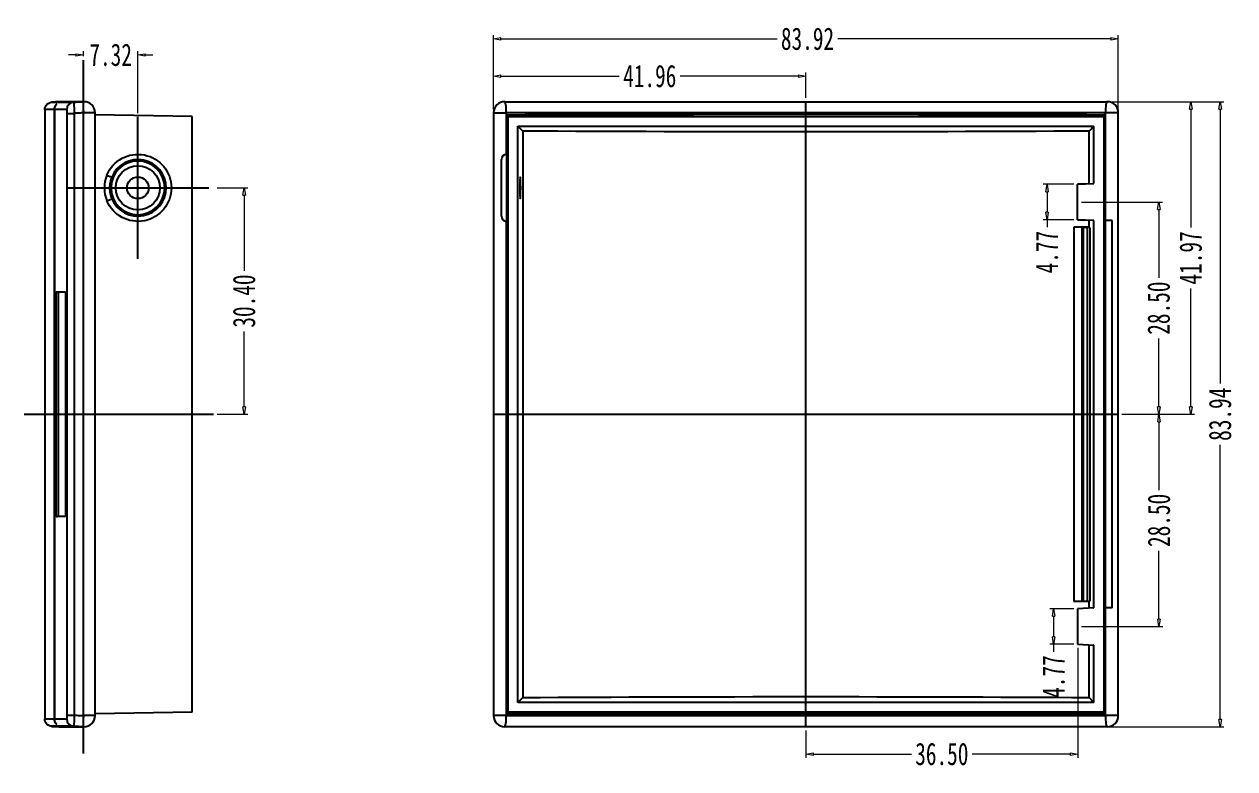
# Model space of a CAD drawing. Header units: inches. Extents: x -185 to 575, y 21239 to 21526.
# Drawn here: x -50.1 to 112.5, y 21292.8 to 21392.8 of the extents above; entities that cross this region are included whole.
import ezdxf
from ezdxf.lldxf.tags import DXFTag

# ---------------------------------------------------------------- set-up
doc = ezdxf.new("R2010")
doc.units = ezdxf.units.IN
doc.header["$MEASUREMENT"] = 0
doc.layers.add('1', color=7, linetype='Continuous')
doc.styles.get("Standard").update_dxf_attribs({"font": 'SimSun.ttf', "width": 0.7})
tags = doc.linetypes.add('CENTER', pattern=[2, 1.25, -0.25, 0.25, -0.25]).pattern_tags.tags
tags[10:11] = [DXFTag(74, 4), DXFTag(75, 0), DXFTag(340, '0'), DXFTag(46, 0.0), DXFTag(50, 0.0), DXFTag(44, 0.0), DXFTag(45, 0.0)]
tags[8:9] = [DXFTag(74, 4), DXFTag(75, 0), DXFTag(340, '0'), DXFTag(46, 0.0), DXFTag(50, 0.0), DXFTag(44, 0.0), DXFTag(45, 0.0)]
tags[6:7] = [DXFTag(74, 4), DXFTag(75, 0), DXFTag(340, '0'), DXFTag(46, 0.0), DXFTag(50, 0.0), DXFTag(44, 0.0), DXFTag(45, 0.0)]
tags[4:5] = [DXFTag(74, 4), DXFTag(75, 0), DXFTag(340, '0'), DXFTag(46, 0.0), DXFTag(50, 0.0), DXFTag(44, 0.0), DXFTag(45, 0.0)]
doc.dimstyles.new('3', dxfattribs={"dimtxt": 3, "dimasz": 1, "dimexe": 0.5, "dimexo": 0.5, "dimgap": 0.5, "dimtad": 0, "dimzin": 0, "dimdsep": 46, "dimtxsty": 'Standard', "dimblk": 'CLOSEDBLANK', "dimcen": 0, "dimclrd": 5, "dimclre": 5, "dimazin": 0, "dimtfac": 1, "dimtofl": 0, "dimtmove": 0, "dimatfit": 3, "dimldrblk": 'CLOSEDBLANK', "dimfxl": 0, "dimtolj": 1, "dimtzin": 0, "dimlwd": 9, "dimlwe": 9, "dimarcsym": 0})

# ---------------------------------------------------------------- blocks, each defined once
blk = doc.blocks.new('_ClosedBlank')
at = {"color": 0, "linetype": 'ByBlock', "lineweight": -2}
for p, q in [((-1, 0.17), (0, 0)), ((-1, 0.17), (-1, -0.17)), ((0, 0), (-1, -0.17))]:
    blk.add_line(p, q, dxfattribs=at)
blk = doc.blocks.new('*D400')
at = {"color": 5, "lineweight": 9}
for p, q in [((12.92, 21381.38), (12.92, 21391.32)), ((13.92, 21390.82), (51.02, 21390.82)), ((95.83, 21390.82), (59.17, 21390.82)), ((96.83, 21381.38), (96.83, 21391.32))]:
    blk.add_line(p, q, dxfattribs=at)
at = {"layer": 'Defpoints', "color": 0}
for p in [(96.83, 21390.82), (12.92, 21380.88), (96.83, 21380.88)]:
    blk.add_point(p, dxfattribs=at)
at = {"color": 5, "lineweight": 9, "rotation": 180}
blk.add_blockref('_ClosedBlank', (12.92, 21390.82), dxfattribs=at)
at = {"color": 5, "lineweight": 9}
blk.add_blockref('_ClosedBlank', (96.83, 21390.82), dxfattribs=at)
at = {"color": 0, "insert": (55.09, 21390.82), "char_height": 3, "attachment_point": 5}
blk.add_mtext('\\A1;83.92', dxfattribs=at)
blk = doc.blocks.new('*D401')
at = {"color": 5, "lineweight": 9}
for p, q in [((95.67, 21382.38), (111.01, 21382.38)), ((110.51, 21381.38), (110.51, 21344.53)), ((110.51, 21299.44), (110.51, 21336.29)), ((95.67, 21298.44), (111.01, 21298.44))]:
    blk.add_line(p, q, dxfattribs=at)
at = {"layer": 'Defpoints', "color": 0}
for p in [(95.17, 21382.38), (95.17, 21298.44), (110.51, 21298.44)]:
    blk.add_point(p, dxfattribs=at)
at = {"color": 5, "lineweight": 9}
for p, rotation in [((110.51, 21382.38), 90), ((110.51, 21298.44), 270)]:
    blk.add_blockref('_ClosedBlank', p, dxfattribs=dict(at, rotation=rotation))
at = {"color": 0, "insert": (110.51, 21340.41), "char_height": 3, "attachment_point": 5, "rotation": 90}
blk.add_mtext('\\A1;83.94', dxfattribs=at)
blk = doc.blocks.new('*D402')
at = {"color": 5, "lineweight": 9}
for p, q in [((91.88, 21368.91), (102.77, 21368.91)), ((102.27, 21367.91), (102.27, 21358.74)), ((102.27, 21341.41), (102.27, 21350.58)), ((97.33, 21340.41), (102.77, 21340.41))]:
    blk.add_line(p, q, dxfattribs=at)
at = {"layer": 'Defpoints', "color": 0}
for p in [(91.38, 21368.91), (96.83, 21340.41), (102.27, 21340.41)]:
    blk.add_point(p, dxfattribs=at)
at = {"color": 5, "lineweight": 9}
for p, rotation in [((102.27, 21368.91), 90), ((102.27, 21340.41), 270)]:
    blk.add_blockref('_ClosedBlank', p, dxfattribs=dict(at, rotation=rotation))
at = {"color": 0, "insert": (102.27, 21354.66), "char_height": 3, "attachment_point": 5, "rotation": 90}
blk.add_mtext('\\A1;28.50', dxfattribs=at)
blk = doc.blocks.new('*D403')
at = {"color": 5, "lineweight": 9}
for p, q in [((97.33, 21340.41), (102.8, 21340.41)), ((102.3, 21339.41), (102.3, 21330.24)), ((102.3, 21312.91), (102.3, 21322.08)), ((91.88, 21311.91), (102.8, 21311.91))]:
    blk.add_line(p, q, dxfattribs=at)
at = {"layer": 'Defpoints', "color": 0}
for p in [(96.83, 21340.41), (91.38, 21311.91), (102.3, 21311.91)]:
    blk.add_point(p, dxfattribs=at)
at = {"color": 5, "lineweight": 9}
for p, rotation in [((102.3, 21340.41), 90), ((102.3, 21311.91), 270)]:
    blk.add_blockref('_ClosedBlank', p, dxfattribs=dict(at, rotation=rotation))
at = {"color": 0, "insert": (102.3, 21326.16), "char_height": 3, "attachment_point": 5, "rotation": 90}
blk.add_mtext('\\A1;28.50', dxfattribs=at)
blk = doc.blocks.new('*D404')
at = {"color": 5, "lineweight": 9}
for p, q in [((90.88, 21371.3), (86.76, 21371.3)), ((87.26, 21370.3), (87.26, 21367.53)), ((90.88, 21366.53), (86.76, 21366.53)), ((87.26, 21366.53), (87.26, 21365.53))]:
    blk.add_line(p, q, dxfattribs=at)
at = {"layer": 'Defpoints', "color": 0}
for p in [(91.38, 21371.3), (87.26, 21366.53), (91.38, 21366.53)]:
    blk.add_point(p, dxfattribs=at)
at = {"color": 5, "lineweight": 9}
for p, rotation in [((87.26, 21371.3), 90), ((87.26, 21366.53), 270)]:
    blk.add_blockref('_ClosedBlank', p, dxfattribs=dict(at, rotation=rotation))
at = {"color": 0, "insert": (87.26, 21362.18), "char_height": 3, "attachment_point": 5, "rotation": 90}
blk.add_mtext('\\A1;4.77', dxfattribs=at)
blk = doc.blocks.new('*D405')
at = {"color": 5, "lineweight": 9}
for p, q in [((90.88, 21314.3), (87.65, 21314.3)), ((88.15, 21313.3), (88.15, 21310.53)), ((90.88, 21309.53), (87.65, 21309.53)), ((88.15, 21309.53), (88.15, 21308.53))]:
    blk.add_line(p, q, dxfattribs=at)
at = {"layer": 'Defpoints', "color": 0}
for p in [(91.38, 21314.3), (88.15, 21309.53), (91.38, 21309.53)]:
    blk.add_point(p, dxfattribs=at)
at = {"color": 5, "lineweight": 9}
for p, rotation in [((88.15, 21314.3), 90), ((88.15, 21309.53), 270)]:
    blk.add_blockref('_ClosedBlank', p, dxfattribs=dict(at, rotation=rotation))
at = {"color": 0, "insert": (88.15, 21305.18), "char_height": 3, "attachment_point": 5, "rotation": 90}
blk.add_mtext('\\A1;4.77', dxfattribs=at)
blk = doc.blocks.new('*D406')
at = {"color": 5, "lineweight": 9}
for p, q in [((91.38, 21309.03), (91.38, 21294.28)), ((54.88, 21297.94), (54.88, 21294.28)), ((55.88, 21294.78), (69.06, 21294.78)), ((90.38, 21294.78), (77.2, 21294.78))]:
    blk.add_line(p, q, dxfattribs=at)
at = {"layer": 'Defpoints', "color": 0}
for p in [(91.38, 21309.53), (54.88, 21298.44), (91.38, 21294.78)]:
    blk.add_point(p, dxfattribs=at)
at = {"color": 5, "lineweight": 9, "rotation": 180}
blk.add_blockref('_ClosedBlank', (54.88, 21294.78), dxfattribs=at)
at = {"color": 5, "lineweight": 9}
blk.add_blockref('_ClosedBlank', (91.38, 21294.78), dxfattribs=at)
at = {"color": 0, "insert": (73.13, 21294.78), "char_height": 3, "attachment_point": 5}
blk.add_mtext('\\A1;36.50', dxfattribs=at)
blk = doc.blocks.new('*D419')
at = {"color": 5, "lineweight": 9}
for p, q in [((-24.2, 21370.81), (-20.08, 21370.81)), ((-20.58, 21369.81), (-20.58, 21359.68)), ((-20.58, 21341.41), (-20.58, 21351.54)), ((-24.2, 21340.41), (-20.08, 21340.41))]:
    blk.add_line(p, q, dxfattribs=at)
at = {"layer": 'Defpoints', "color": 0}
for p in [(-24.7, 21370.81), (-20.58, 21370.81), (-24.7, 21340.41)]:
    blk.add_point(p, dxfattribs=at)
at = {"color": 5, "lineweight": 9}
for p, rotation in [((-20.58, 21370.81), 90), ((-20.58, 21340.41), 270)]:
    blk.add_blockref('_ClosedBlank', p, dxfattribs=dict(at, rotation=rotation))
at = {"color": 0, "insert": (-20.58, 21355.61), "char_height": 3, "attachment_point": 5, "rotation": 90}
blk.add_mtext('\\A1;30.40', dxfattribs=at)
blk = doc.blocks.new('*D420')
at = {"color": 5, "lineweight": 9}
for p, q in [((-43.17, 21388.66), (-44.17, 21388.66)), ((-42.17, 21388.48), (-42.17, 21389.16)), ((-34.86, 21380.84), (-34.86, 21389.16)), ((-33.86, 21388.66), (-32.86, 21388.66))]:
    blk.add_line(p, q, dxfattribs=at)
at = {"layer": 'Defpoints', "color": 0}
for p in [(-42.17, 21388.66), (-42.17, 21387.98), (-34.86, 21380.34)]:
    blk.add_point(p, dxfattribs=at)
at = {"color": 5, "lineweight": 9}
blk.add_blockref('_ClosedBlank', (-42.17, 21388.66), dxfattribs=at)
at = {"color": 5, "lineweight": 9, "rotation": 180}
blk.add_blockref('_ClosedBlank', (-34.86, 21388.66), dxfattribs=at)
at = {"color": 0, "insert": (-38.51, 21388.66), "char_height": 3, "attachment_point": 5}
blk.add_mtext('\\A1;7.32', dxfattribs=at)
blk = doc.blocks.new('*D493')
at = {"color": 5, "lineweight": 9}
for p, q in [((12.92, 21381.38), (12.92, 21386.31)), ((13.92, 21385.81), (29.8, 21385.81)), ((53.88, 21385.81), (38, 21385.81)), ((54.88, 21382.88), (54.88, 21386.31))]:
    blk.add_line(p, q, dxfattribs=at)
at = {"layer": 'Defpoints', "color": 0}
for p in [(12.92, 21385.81), (54.88, 21382.38), (12.92, 21380.88)]:
    blk.add_point(p, dxfattribs=at)
at = {"color": 5, "lineweight": 9, "rotation": 180}
blk.add_blockref('_ClosedBlank', (12.92, 21385.81), dxfattribs=at)
at = {"color": 5, "lineweight": 9}
blk.add_blockref('_ClosedBlank', (54.88, 21385.81), dxfattribs=at)
at = {"color": 0, "insert": (33.9, 21385.81), "char_height": 3, "attachment_point": 5}
blk.add_mtext('\\A1;41.96', dxfattribs=at)
blk = doc.blocks.new('*D494')
at = {"color": 5, "lineweight": 9}
for p, q in [((95.57, 21382.38), (107.07, 21382.38)), ((106.57, 21381.38), (106.57, 21365.49)), ((106.57, 21341.41), (106.57, 21357.3)), ((97.33, 21340.41), (107.07, 21340.41))]:
    blk.add_line(p, q, dxfattribs=at)
at = {"layer": 'Defpoints', "color": 0}
for p in [(95.07, 21382.38), (106.57, 21382.38), (96.83, 21340.41)]:
    blk.add_point(p, dxfattribs=at)
at = {"color": 5, "lineweight": 9}
for p, rotation in [((106.57, 21382.38), 90), ((106.57, 21340.41), 270)]:
    blk.add_blockref('_ClosedBlank', p, dxfattribs=dict(at, rotation=rotation))
at = {"color": 0, "insert": (106.57, 21361.4), "char_height": 3, "attachment_point": 5, "rotation": 90}
blk.add_mtext('\\A1;41.97', dxfattribs=at)

msp = doc.modelspace()

# ---------------------------------------------------------------- linework, layer by layer
at = {"layer": '1', "color": 1, "linetype": 'CENTER', "ltscale": 8.526132}
for p, q in [((-42.173, 21294.876), (-42.173, 21387.976)), ((54.876, 21298.44), (54.876, 21382.383)), ((-50.121, 21340.411), (-24.697, 21340.411)), ((12.916, 21340.411), (96.835, 21340.411))]:
    msp.add_line(p, q, dxfattribs=at)
at = {"layer": '1', "color": 252}
for p, q in [((-45.057, 21382.383), (-45.059, 21382.383)), ((-47.357, 21381.316), (-47.357, 21299.507)), ((-46.112, 21381.315), (-46.112, 21299.507)), ((-46.05, 21381.315), (-46.05, 21299.507)), ((-45.81, 21382.028), (-45.81, 21381.963)), ((-44.333, 21300.004), (-44.333, 21380.819)), ((-44.333, 21380.819), (-43.396, 21380.819)), ((-43.396, 21380.819), (-43.396, 21300.004)), ((-40.594, 21380.883), (-42.173, 21380.883)), ((-42.173, 21299.94), (-42.173, 21380.883)), ((-40.594, 21299.94), (-40.594, 21380.883)), ((-27.557, 21380.411), (-40.594, 21380.639)), ((12.916, 21380.883), (14.635, 21380.883)), ((12.916, 21380.883), (12.916, 21299.94)), ((14.635, 21380.883), (14.635, 21375.309)), ((14.876, 21380.411), (14.648, 21380.639)), ((14.648, 21380.639), (14.648, 21375.31)), ((94.876, 21380.411), (95.103, 21380.639)), ((95.103, 21366.411), (95.103, 21380.639)), ((96.835, 21380.883), (95.116, 21380.883)), ((95.116, 21366.411), (95.116, 21380.883)), ((96.835, 21299.94), (96.835, 21380.883)), ((-27.557, 21300.411), (-27.557, 21380.411)), ((14.876, 21380.411), (94.876, 21380.411)), ((14.876, 21300.411), (14.876, 21380.411)), ((16.184, 21379.103), (93.567, 21379.103)), ((16.184, 21301.72), (16.184, 21379.103)), ((16.184, 21379.103), (16.847, 21378.439)), ((93.567, 21379.103), (92.904, 21378.439)), ((93.567, 21371.411), (93.567, 21379.103)), ((94.876, 21380.411), (94.876, 21300.411)), ((16.847, 21378.439), (16.847, 21302.383)), ((92.904, 21371.38), (92.904, 21378.439)), ((13.976, 21367.011), (13.976, 21374.611)), ((14.676, 21375.311), (14.676, 21366.311)), ((14.748, 21375.311), (14.676, 21375.311)), ((-39.015, 21372.532), (-38.368, 21372.264)), ((91.376, 21371.296), (93.567, 21371.411)), ((92.102, 21371.338), (91.376, 21371.298)), ((91.376, 21371.298), (91.376, 21371.296)), ((91.376, 21366.526), (91.376, 21371.296)), ((92.102, 21371.338), (93.501, 21371.411)), ((93.567, 21371.411), (93.501, 21371.411)), ((-39.015, 21369.091), (-38.368, 21369.358)), ((14.635, 21366.312), (14.635, 21299.94)), ((14.648, 21366.312), (14.648, 21300.183)), ((14.676, 21366.311), (14.748, 21366.311)), ((91.376, 21366.525), (91.376, 21366.526)), ((93.567, 21366.412), (91.376, 21366.526)), ((91.376, 21366.525), (92.102, 21366.485)), ((93.501, 21366.412), (92.102, 21366.485)), ((92.904, 21365.54), (92.904, 21366.443)), ((93.501, 21366.412), (93.567, 21366.412)), ((93.567, 21314.411), (93.567, 21366.412)), ((96.012, 21366.411), (95.093, 21366.411)), ((95.093, 21314.411), (95.093, 21366.411)), ((96.012, 21314.411), (96.012, 21366.411)), ((90.875, 21365.541), (90.875, 21315.281)), ((92.864, 21365.541), (90.875, 21365.541)), ((91.919, 21365.53), (91.919, 21315.293)), ((91.919, 21365.53), (92.65, 21365.53)), ((92.144, 21315.293), (92.144, 21365.53)), ((92.153, 21315.293), (92.153, 21365.53)), ((92.65, 21365.541), (92.65, 21365.53)), ((92.65, 21365.53), (92.65, 21315.293)), ((93.059, 21365.411), (92.904, 21365.54)), ((93.059, 21315.411), (93.059, 21365.411)), ((-45.844, 21326.685), (-45.844, 21356.838)), ((-45.541, 21356.811), (-45.541, 21326.711)), ((-44.596, 21356.838), (-44.596, 21326.685)), ((92.864, 21315.281), (90.875, 21315.281)), ((93.567, 21314.411), (91.376, 21314.296)), ((92.102, 21314.338), (91.376, 21314.298)), ((91.376, 21314.298), (91.376, 21314.296)), ((91.376, 21314.296), (91.376, 21309.526)), ((91.919, 21315.293), (92.65, 21315.293)), ((93.501, 21314.411), (92.102, 21314.338)), ((92.65, 21315.293), (92.65, 21315.281)), ((93.059, 21315.411), (92.904, 21315.283)), ((92.904, 21314.38), (92.904, 21315.283)), ((93.501, 21314.411), (93.567, 21314.411)), ((96.012, 21314.411), (95.093, 21314.411)), ((95.103, 21300.183), (95.103, 21314.411)), ((95.116, 21299.94), (95.116, 21314.411)), ((91.376, 21309.526), (93.567, 21309.411)), ((91.376, 21309.525), (91.376, 21309.526)), ((91.376, 21309.525), (92.102, 21309.485)), ((92.102, 21309.485), (93.501, 21309.411)), ((92.904, 21302.383), (92.904, 21309.443)), ((93.567, 21309.411), (93.501, 21309.411)), ((93.567, 21301.72), (93.567, 21309.411)), ((16.184, 21301.72), (16.847, 21302.383)), ((93.567, 21301.72), (16.184, 21301.72)), ((93.567, 21301.72), (92.904, 21302.383)), ((-44.333, 21300.004), (-43.396, 21300.004)), ((-40.594, 21299.94), (-42.173, 21299.94)), ((-27.557, 21300.411), (-40.594, 21300.184)), ((14.635, 21299.94), (12.916, 21299.94)), ((14.876, 21300.411), (14.648, 21300.183)), ((94.876, 21300.411), (14.876, 21300.411)), ((94.876, 21300.411), (95.103, 21300.183)), ((96.835, 21299.94), (95.116, 21299.94)), ((-45.81, 21298.875), (-45.81, 21298.795)), ((-45.059, 21298.44), (-45.057, 21298.44))]:
    msp.add_line(p, q, dxfattribs=at)
at = {"layer": '1', "color": 23, "linetype": 'CENTER', "ltscale": 6.35}
for p, q in [((-34.857, 21361.286), (-34.857, 21380.336)), ((-44.382, 21370.811), (-25.332, 21370.811))]:
    msp.add_line(p, q, dxfattribs=at)
at = {"layer": '1', "color": 252, "extrusion": (1.22461e-16, 0, -1)}
msp.add_circle((34.857, 21370.811), 3.602, dxfattribs=at)
at = {"layer": '1', "color": 252}
for radius in [2.959, 1.45]:
    msp.add_circle((-34.857, 21370.811), radius, dxfattribs=at)
at = {"layer": '1', "color": 252, "extrusion": (1.22461e-16, 0, -1)}
for centre, radius, start, end in [((46.357, 21381.316), 1, 359.54328, 90.02578), ((34.857, 21370.811), 4.5, 22.48221, 337.51779), ((46.357, 21299.507), 1, 269.97422, 359.54179)]:
    msp.add_arc(centre, radius, start, end, dxfattribs=at)
at = {"layer": '1', "color": 252}
for centre, radius, start, end in [((-42.094, 21380.883), 1.5, 0, 89.99377), ((14.416, 21380.883), 1.5, 90.00092, 180), ((95.335, 21380.883), 1.5, 0, 89.99908), ((-34.857, 21370.811), 3.8, 202.48221, 157.51779), ((14.676, 21374.611), 0.7, 90, 180), ((-34.857, 21370.811), 4.5, 157.51779, 202.48221), ((14.676, 21367.011), 0.7, 180, 270), ((-42.094, 21299.94), 1.5, 270.00623, 0), ((14.416, 21299.94), 1.5, 180, 269.99908), ((95.335, 21299.94), 1.5, 270.00092, 0)]:
    msp.add_arc(centre, radius, start, end, dxfattribs=at)
for centre, major_axis, ratio, start_param, end_param in [((-43.418, 21381.315), (0, -1), 0.9894649, 3.1945181, 4.712389), ((-42.094, 21380.883), (0.078, -1.498), 0.0522655, 3.1493259, 4.709671), ((-42.094, 21380.883), (0, 1.5), 0.9893316, 6.2830605, 6.3361127), ((14.416, 21380.883), (0, -1.5), 0.1456812, 1.5707963, 3.141678), ((95.335, 21380.883), (0, 1.5), 0.1456812, 6.2831, 7.8539816), ((-43.418, 21299.508), (0, 1), 0.9894649, 1.5707963, 3.0886672), ((-42.094, 21299.94), (-0.078, -1.498), 0.0522655, 4.715107, 6.2754521), ((14.416, 21299.94), (0, 1.5), 0.1456812, 3.1415073, 4.712389), ((95.335, 21299.94), (0, -1.5), 0.1456812, 4.712389, 6.2832706), ((-42.094, 21299.94), (0, -1.5), 0.9893316, 6.230258, 6.283308)]:
    msp.add_ellipse(centre, major_axis=major_axis, ratio=ratio, start_param=start_param, end_param=end_param, dxfattribs=at)
at = {"layer": '1', "color": 252, "extrusion": (1.22461e-16, 0, -1)}
for centre, major_axis, ratio, start_param, end_param in [((54.876, 21375.869), (-276.225, 0), 0.0174551, 1.4246421, 1.7169506), ((54.876, 21390.464), (-278.025, 0), 0.0436609, 4.5751791, 4.8495989), ((54.876, 21290.358), (-278.025, 0), 0.0436609, 1.4335865, 1.7080062), ((54.876, 21304.954), (-276.225, 0), 0.0174551, 4.5662348, 4.8585432)]:
    msp.add_ellipse(centre, major_axis=major_axis, ratio=ratio, start_param=start_param, end_param=end_param, dxfattribs=at)
at = {"layer": '1', "color": 252, "extrusion": (1.22461e-16, 8.75812e-47, -1)}
msp.add_ellipse((14.748, 21370.811), major_axis=(0, 4.5), ratio=0.0174551, start_param=0.000056, end_param=6.2832413, dxfattribs=at)
at = {"layer": '1', "color": 252, "extrusion": (1.22461e-16, -2.18953e-47, -1)}
msp.add_ellipse((16.503, 21370.811), major_axis=(0, 1.45), ratio=0.0436609, start_param=1.5707963, end_param=7.8539816, dxfattribs=at)
at = {"layer": '1', "color": 252}
for points, degree in [([(-45.128, 21382.381), (-46.438, 21382.313)], 1), ([(-46.407, 21382.314), (-46.403, 21382.314), (-45.425, 21382.314), (-43.47, 21382.313)], 3), ([(-42.173, 21382.381), (-44.145, 21382.381), (-45.13, 21382.381), (-45.135, 21382.381)], 3), ([(-43.47, 21382.313), (-43.038, 21382.336), (-42.605, 21382.358), (-42.173, 21382.381)], 3), ([(-44.407, 21381.315), (-45.064, 21381.315), (-45.612, 21381.315), (-46.05, 21381.315)], 3), ([(-45.752, 21382.028), (-45.772, 21382.028), (-45.791, 21382.028), (-45.81, 21382.028)], 3), ([(92.864, 21365.541), (92.903, 21365.54)], 1), ([(-45.844, 21356.838), (-45.49, 21356.838), (-45.074, 21356.838), (-44.596, 21356.838)], 3), ([(-45.844, 21356.838), (-45.743, 21356.829), (-45.642, 21356.82), (-45.541, 21356.811)], 3), ([(-44.601, 21356.811), (-44.951, 21356.811), (-45.265, 21356.811), (-45.541, 21356.811)], 3), ([(-45.844, 21326.685), (-45.743, 21326.694), (-45.642, 21326.703), (-45.541, 21326.711)], 3), ([(-44.596, 21326.685), (-45.074, 21326.685), (-45.49, 21326.685), (-45.844, 21326.685)], 3), ([(-45.541, 21326.711), (-45.265, 21326.711), (-44.952, 21326.711), (-44.601, 21326.711)], 3), ([(92.864, 21315.281), (92.903, 21315.283)], 1), ([(-46.05, 21299.507), (-45.612, 21299.508), (-45.064, 21299.508), (-44.407, 21299.508)], 3), ([(-46.438, 21298.51), (-45.128, 21298.441)], 1), ([(-43.47, 21298.509), (-45.426, 21298.509), (-46.403, 21298.508), (-46.407, 21298.508)], 3), ([(-45.81, 21298.795), (-45.791, 21298.795), (-45.772, 21298.795), (-45.752, 21298.795)], 3), ([(-45.132, 21298.442), (-45.14, 21298.442), (-44.148, 21298.442), (-42.173, 21298.442)], 3), ([(-42.173, 21298.442), (-42.605, 21298.464), (-43.038, 21298.487), (-43.47, 21298.509)], 3)]:
    msp.add_open_spline(points, degree=degree, dxfattribs=at)
for points, knots in [([(-43.471, 21382.314), (-43.465, 21382.313), (-43.464, 21382.281), (-43.46, 21382.224), (-43.455, 21382.166), (-43.45, 21382.079), (-43.444, 21381.97), (-43.439, 21381.862), (-43.432, 21381.73), (-43.426, 21381.585), (-43.42, 21381.443), (-43.413, 21381.283), (-43.407, 21381.12), (-43.404, 21381.021), (-43.4, 21380.92), (-43.396, 21380.819)], [0, 0, 0, 0, 0.2186004, 0.2186004, 0.2186004, 0.4386302, 0.4386302, 0.4386302, 0.6567551, 0.6567551, 0.6567551, 0.8711559, 0.8711559, 0.8711559, 1, 1, 1, 1]), ([(14.405, 21382.381), (21.108, 21382.381), (27.838, 21382.381), (36.283, 21382.381), (37.974, 21382.381), (41.355, 21382.381), (43.046, 21382.381), (48.121, 21382.381), (51.506, 21382.381), (56.585, 21382.381), (58.279, 21382.381), (61.665, 21382.381), (63.357, 21382.381), (68.429, 21382.381), (71.806, 21382.381), (81.92, 21382.381), (88.643, 21382.381), (95.346, 21382.381)], [0, 0, 0, 0, 0.25, 0.25, 0.3125, 0.3125, 0.375, 0.375, 0.5, 0.5, 0.5625, 0.5625, 0.625, 0.625, 0.75, 0.75, 1, 1, 1, 1]), ([(-46.112, 21381.315), (-46.639, 21381.315), (-46.999, 21381.315), (-47.239, 21381.316), (-47.277, 21381.316), (-47.331, 21381.316), (-47.346, 21381.316), (-47.35, 21381.316), (-47.355, 21381.316), (-47.36, 21381.316)], [0, 0, 0, 0, 0.635478, 0.635478, 0.7943475, 0.7943475, 0.9532169, 0.9532169, 1, 1, 1, 1]), ([(-45.81, 21382.028), (-45.858, 21381.981), (-45.9, 21381.931), (-45.975, 21381.822), (-46.007, 21381.764), (-46.059, 21381.642), (-46.079, 21381.579), (-46.106, 21381.449), (-46.112, 21381.382), (-46.112, 21381.315)], [0, 0, 0, 0, 0.25, 0.25, 0.5, 0.5, 0.75, 0.75, 1, 1, 1, 1]), ([(-46.05, 21381.315), (-46.05, 21381.382), (-46.043, 21381.447), (-46.018, 21381.576), (-45.998, 21381.64), (-45.947, 21381.762), (-45.916, 21381.82), (-45.842, 21381.93), (-45.8, 21381.981), (-45.752, 21382.028)], [0, 0, 0, 0, 0.25, 0.25, 0.5, 0.5, 0.75, 0.75, 1, 1, 1, 1]), ([(-44.333, 21380.819), (-44.333, 21380.853), (-44.334, 21380.887), (-44.335, 21380.92), (-44.337, 21380.974), (-44.34, 21381.027), (-44.344, 21381.074), (-44.348, 21381.123), (-44.354, 21381.167), (-44.36, 21381.202), (-44.367, 21381.238), (-44.374, 21381.267), (-44.382, 21381.286), (-44.39, 21381.305), (-44.399, 21381.315), (-44.407, 21381.315)], [0, 0, 0, 0, 0.1278258, 0.1278258, 0.1278258, 0.340678, 0.340678, 0.340678, 0.5581822, 0.5581822, 0.5581822, 0.7791156, 0.7791156, 0.7791156, 1, 1, 1, 1]), ([(-42.173, 21380.883), (-42.351, 21380.873), (-42.529, 21380.864), (-42.708, 21380.855), (-42.937, 21380.843), (-43.167, 21380.831), (-43.396, 21380.819)], [0, 0, 0, 0, 0.437249, 0.437249, 0.437249, 1, 1, 1, 1]), ([(95.116, 21380.883), (88.451, 21380.883), (81.766, 21380.883), (71.709, 21380.883), (68.352, 21380.883), (63.309, 21380.883), (61.627, 21380.883), (58.26, 21380.883), (56.575, 21380.883), (51.525, 21380.883), (48.159, 21380.883), (43.113, 21380.883), (41.432, 21380.883), (38.07, 21380.883), (36.389, 21380.883), (27.992, 21380.883), (21.3, 21380.883), (14.635, 21380.883)], [0, 0, 0, 0, 0.25, 0.25, 0.375, 0.375, 0.4375, 0.4375, 0.5, 0.5, 0.625, 0.625, 0.6875, 0.6875, 0.75, 0.75, 1, 1, 1, 1]), ([(-38.368, 21372.264), (-38.464, 21372.033), (-38.536, 21371.795), (-38.609, 21371.428), (-38.627, 21371.304), (-38.651, 21371.058), (-38.663, 21370.811), (-38.651, 21370.565), (-38.627, 21370.318), (-38.609, 21370.194), (-38.536, 21369.827), (-38.464, 21369.589), (-38.368, 21369.358)], [0, 0, 0, 0, 0.25, 0.25, 0.375, 0.375, 0.5, 0.625, 0.625, 0.75, 0.75, 1, 1, 1, 1]), ([(-47.36, 21299.507), (-47.355, 21299.507), (-47.35, 21299.507), (-47.346, 21299.507), (-47.331, 21299.507), (-47.277, 21299.507), (-47.239, 21299.507), (-46.999, 21299.507), (-46.639, 21299.507), (-46.112, 21299.507)], [0, 0, 0, 0, 0.0467995, 0.0467995, 0.2056662, 0.2056662, 0.364533, 0.364533, 1, 1, 1, 1]), ([(-46.112, 21299.507), (-46.112, 21299.441), (-46.106, 21299.375), (-46.079, 21299.246), (-46.059, 21299.181), (-46.008, 21299.059), (-45.976, 21299.002), (-45.901, 21298.893), (-45.858, 21298.841), (-45.81, 21298.795)], [0, 0, 0, 0, 0.25, 0.25, 0.5, 0.5, 0.75, 0.75, 1, 1, 1, 1]), ([(-45.752, 21298.795), (-45.8, 21298.841), (-45.842, 21298.892), (-45.915, 21299.001), (-45.947, 21299.06), (-45.998, 21299.182), (-46.017, 21299.245), (-46.043, 21299.374), (-46.05, 21299.441), (-46.05, 21299.507)], [0, 0, 0, 0, 0.25, 0.25, 0.5, 0.5, 0.75, 0.75, 1, 1, 1, 1]), ([(-44.407, 21299.508), (-44.401, 21299.508), (-44.395, 21299.513), (-44.39, 21299.522), (-44.382, 21299.535), (-44.374, 21299.557), (-44.367, 21299.587), (-44.36, 21299.617), (-44.354, 21299.654), (-44.349, 21299.697), (-44.344, 21299.74), (-44.34, 21299.789), (-44.337, 21299.841), (-44.335, 21299.893), (-44.333, 21299.949), (-44.333, 21300.004)], [0, 0, 0, 0, 0.1538585, 0.1538585, 0.1538585, 0.3683426, 0.3683426, 0.3683426, 0.5794276, 0.5794276, 0.5794276, 0.7897788, 0.7897788, 0.7897788, 1, 1, 1, 1]), ([(-43.396, 21300.004), (-43.402, 21299.839), (-43.408, 21299.672), (-43.414, 21299.517), (-43.421, 21299.362), (-43.427, 21299.214), (-43.433, 21299.084), (-43.439, 21298.955), (-43.445, 21298.842), (-43.45, 21298.752), (-43.455, 21298.662), (-43.46, 21298.594), (-43.463, 21298.554), (-43.466, 21298.525), (-43.466, 21298.51), (-43.471, 21298.509)], [0, 0, 0, 0, 0.2118646, 0.2118646, 0.2118646, 0.4235054, 0.4235054, 0.4235054, 0.6347215, 0.6347215, 0.6347215, 0.8478654, 0.8478654, 0.8478654, 1, 1, 1, 1]), ([(-43.396, 21300.004), (-43.167, 21299.992), (-42.937, 21299.98), (-42.708, 21299.968), (-42.529, 21299.958), (-42.351, 21299.949), (-42.173, 21299.94)], [0, 0, 0, 0, 0.562751, 0.562751, 0.562751, 1, 1, 1, 1]), ([(14.635, 21299.94), (21.3, 21299.94), (27.985, 21299.94), (38.042, 21299.94), (41.399, 21299.94), (46.442, 21299.94), (48.124, 21299.94), (51.491, 21299.94), (53.176, 21299.94), (58.226, 21299.94), (61.592, 21299.94), (66.638, 21299.94), (68.319, 21299.94), (71.681, 21299.94), (73.363, 21299.94), (81.76, 21299.94), (88.451, 21299.94), (95.116, 21299.94)], [0, 0, 0, 0, 0.25, 0.25, 0.375, 0.375, 0.4375, 0.4375, 0.5, 0.5, 0.625, 0.625, 0.6875, 0.6875, 0.75, 0.75, 1, 1, 1, 1]), ([(95.346, 21298.442), (88.643, 21298.442), (81.913, 21298.442), (73.468, 21298.442), (71.778, 21298.442), (68.396, 21298.442), (66.705, 21298.442), (61.63, 21298.442), (58.246, 21298.442), (53.166, 21298.442), (51.472, 21298.442), (48.086, 21298.442), (46.394, 21298.442), (41.322, 21298.442), (37.946, 21298.442), (27.831, 21298.442), (21.108, 21298.442), (14.405, 21298.442)], [0, 0, 0, 0, 0.25, 0.25, 0.3125, 0.3125, 0.375, 0.375, 0.5, 0.5, 0.5625, 0.5625, 0.625, 0.625, 0.75, 0.75, 1, 1, 1, 1])]:
    msp.add_open_spline(points, degree=3, knots=knots, dxfattribs=at)

# ---------------------------------------------------------------- dimensions: what is measured, and where the dimension line sits
dim = msp.add_linear_dim(base=(96.835, 21390.816), p1=(12.916, 21380.883), p2=(96.835, 21380.883), dimstyle='3')
dim.commit()
dim.dimension.update_dxf_attribs({"geometry": '*D400', "text_midpoint": (55.092, 21390.816), "dimtype": 160})
for base, p1, p2, picture, middle in [((-42.173, 21388.661), (-34.857, 21380.336), (-42.173, 21387.976), '*D420', (-38.515, 21388.661)), ((12.916, 21385.814), (54.876, 21382.381), (12.916, 21380.883), '*D493', (33.896, 21385.814)), ((91.376, 21294.776), (54.876, 21298.44), (91.376, 21309.526), '*D406', (73.126, 21294.776))]:
    dim = msp.add_linear_dim(base=base, p1=p1, p2=p2, dimstyle='3')
    dim.commit()
    dim.dimension.update_dxf_attribs({"geometry": picture, "text_midpoint": middle})
for base, p1, p2, picture, middle in [((106.567, 21382.381), (96.835, 21340.411), (95.072, 21382.381), '*D494', (106.567, 21361.396)), ((110.512, 21298.442), (95.168, 21382.381), (95.169, 21298.442), '*D401', (110.512, 21340.411)), ((-20.579, 21370.811), (-24.697, 21340.411), (-24.697, 21370.811), '*D419', (-20.579, 21355.611)), ((87.259, 21366.526), (91.376, 21371.296), (91.376, 21366.526), '*D404', (87.259, 21362.18)), ((102.266, 21340.411), (91.376, 21368.911), (96.835, 21340.411), '*D402', (102.266, 21354.661)), ((102.304, 21311.911), (96.835, 21340.411), (91.376, 21311.911), '*D403', (102.304, 21326.161)), ((88.151, 21309.526), (91.376, 21314.296), (91.376, 21309.526), '*D405', (88.151, 21305.179))]:
    dim = msp.add_linear_dim(base=base, p1=p1, p2=p2, angle=90, dimstyle='3')
    dim.commit()
    dim.dimension.update_dxf_attribs({"geometry": picture, "text_midpoint": middle})

doc.saveas('drawing.dxf')
